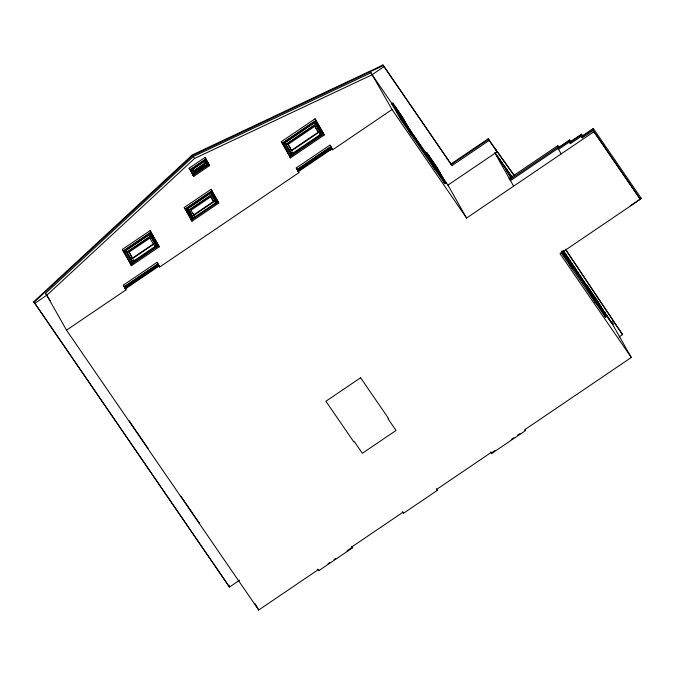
<?xml version="1.0" encoding="UTF-8"?>
<svg xmlns="http://www.w3.org/2000/svg" width="675" height="675" viewBox="0 0 675 675"><rect width="100%" height="100%" fill="white"/><g stroke="black" fill="none" stroke-linecap="round" stroke-linejoin="round"><path stroke-width="1.01" d="M239.676 580.146L229.483 587.048L33.75 301.733L192.307 154.904L383.054 64.977L451.356 164.531L488.514 139.345L488.869 139.86M50.279 300.712L45.487 293.397L193.244 156.558L371.005 72.765L392.048 109.536L466.56 218.05L593.899 131.743L593.198 130.503L582.297 137.886L581.403 136.519L593.3 128.461L641.25 198.366L630.205 205.85M347.009 550.8L352.19 547.29L352.502 547.838L318.811 570.679L317.841 569.168L318.153 569.725L258.702 610.023L66.521 330.168L46.794 295.296L194.552 158.465L372.313 74.663M204.955 157.469L209.571 165.628L193.717 176.377L189.101 168.21L204.955 157.469L208.752 163.873M193.371 175.458L190.08 169.644L205.934 158.895M191.227 169.248L205.099 159.84L205.428 160.321L191.557 169.72L191.227 169.248L194.282 174.648M195.05 173.483L192.704 169.332L204.593 161.266L206.98 165.189M195.092 173.247L193.683 170.758L205.571 162.7M196.813 172.657L195.404 170.168L204.322 164.118L204.652 164.599L195.733 170.64L196.67 172.302L205.588 166.252M195.969 171.053L204.888 165.012M196.197 171.467L205.116 165.426M196.433 171.889L205.352 165.839M208.533 163.991L208.921 164.683L193.067 175.424L192.67 174.732L208.533 163.991L209.571 165.628M34.062 302.282L192.67 155.545L383.366 65.534M34.687 303.387L46.583 295.329M393.685 106.118L372.102 74.697L383.999 66.639L383.054 64.977M150.061 230.664L159.224 246.856L131.473 265.663L122.31 249.472L150.061 230.664L158.777 245.767M211.005 189.363L218.751 203.057L191.995 221.189L184.25 207.495L211.005 189.363L217.873 201.192M315.048 118.834L324.211 135.025L290.52 157.866L281.357 141.674L315.048 118.834L323.772 133.937M131.034 264.575L123.297 250.898L151.04 232.09M191.118 219.324L185.228 208.921L211.984 190.789M289.558 155.866L282.344 143.1L316.035 120.268M132.038 263.933L124.445 250.501L150.204 233.044L157.629 246.054M192.552 219.442L186.376 208.524L211.148 191.734L217.139 202.213M290.908 155.714L283.492 142.703L315.2 121.213L322.11 133.329M150.533 233.516L124.765 250.982L124.445 250.501M192.358 219.004L186.705 209.005L211.477 192.215M315.529 121.694L283.812 143.184L283.492 142.703M132.663 262.499L125.913 250.585L149.698 234.47L154.946 243.439L131.161 259.554L132.891 261.993M193.261 218.177L187.852 208.609L210.642 193.16L216.169 202.314L214.675 203.318L215.165 204.036M291.701 154.702L284.96 142.788L314.693 122.639L319.461 130.773M131.161 259.554L126.9 252.011L150.677 235.896M194.856 216.751L193.371 217.763L188.831 210.035L211.621 194.586M292.199 154.963L285.947 144.214L315.672 124.065M149.428 237.313L153.714 244.738L153.225 244.029L132.418 258.128L128.621 251.421L149.428 237.313L150.407 238.747M210.372 196.012L213.46 201.479L193.641 214.912L190.553 209.444L210.372 196.012L213.435 201.277M314.423 125.491L318.22 132.199L291.465 150.331L287.668 143.623L314.423 125.491L318.229 132.072M132.427 258.01L129.111 252.138L149.918 238.03M210.862 196.72L191.042 210.153L190.553 209.444M291.473 150.213L288.157 144.34L314.913 126.2M192.392 216.329L215.182 200.88M290.208 151.757L319.942 131.608L320.92 133.034L319.435 134.047L320.38 135.717M191.995 221.189L190.949 219.552L217.704 201.412L218.751 203.057M191.346 220.244L218.101 202.103L217.704 201.412M155.925 244.865L154.44 245.869L154.929 246.586L134.123 260.685L133.633 259.976L132.148 260.98L133.152 262.761M291.187 153.183L292.68 152.179L293.169 152.887L319.925 134.755M159.224 246.856L158.178 245.211L130.427 264.018L131.085 264.971M323.823 134.333L323.165 133.38L289.474 156.22L290.52 157.866M289.862 156.912L323.561 134.072L323.165 133.38M66.521 330.168L125.98 289.87L123.314 285.162L157.005 262.33L158.929 265.418M125.98 289.87L125.01 288.368L158.701 265.528L159.671 267.038L298.898 172.673L296.232 167.965L329.923 145.133L331.847 148.222M411.843 133.523L410.856 134.198L400.393 118.969L391.787 103.747L392.774 103.072L403.237 118.302L412.239 134.215L441.45 176.884M125.238 288.25L124.293 286.597L157.992 263.756M298.156 171.053L297.219 169.391L330.91 146.559M125.44 286.2L157.157 264.71L157.477 265.182L125.769 286.673L125.44 286.2L126.647 288.225M299.236 170.547L298.367 168.995L330.075 147.504L331.273 149.529M330.404 147.985L298.688 169.476L298.367 168.995M126.917 286.276L156.642 266.127M299.835 169.079L329.569 148.93L330.548 150.356M404.561 122.268L405.498 123.93L405.996 123.592L402.241 116.952L394.394 105.528L394.132 106.279M331.619 148.331L331.931 148.88L298.24 171.72L297.928 171.163L331.619 148.331L332.589 149.833L392.048 109.536M125.322 288.917L159.013 266.085L158.701 265.528M397.972 113.062L398.469 112.725L402.224 119.365L401.726 119.703M402.241 116.952L401.743 117.29L403.152 119.779M400.393 118.969L401.389 118.294L392.774 103.072M395.727 108.742L406.308 124.149L405.81 124.487L406.519 125.727M425.773 153.242L426.769 152.567L437.223 167.797L445.837 183.018L444.842 183.693L411.244 134.89L412.239 134.215M431.646 162.008L432.143 161.671L428.389 155.031L436.227 166.447L439.99 173.095M436.227 166.447L435.738 166.784L438.083 170.935M435.721 169.197L436.21 168.868L432.456 162.219M488.202 138.788L451.035 163.974L451.98 165.637L489.139 140.451L488.202 138.788L514.434 175.669M428.827 157.022L440.303 173.644L439.805 173.981L442.387 178.546L434.869 167.527M466.56 218.05L447.93 185.119L496.986 151.875L495.889 149.934L514.181 175.643M557.778 145.648L558.402 146.753L509.844 179.66L509.22 178.554L557.778 145.648L558.967 147.378M561.195 153.908L557.727 147.977L569.616 139.919L571.042 142.071M581.453 134.19L581.69 134.603L569.801 142.661L569.565 142.248L581.453 134.19L582.888 136.342M569.565 142.248L570.451 143.615L581.352 136.232L582.297 137.886M581.639 136.932L593.536 128.874L593.3 128.461M639.318 199.1L641.014 197.952L641.25 198.366M593.198 130.503L640.313 199.328L560.048 253.733L631.294 357.488L524.77 429.688L525.42 430.642L491.729 453.473L490.759 451.972L491.079 452.52L436.573 489.459L437.231 490.413L403.532 513.253L402.882 512.3L351.852 546.885L351.532 546.337L352.502 547.838M572.527 267.072L571.539 267.739L561.077 252.509M586.457 286.791L587.452 286.116L596.455 302.029L595.46 302.704L571.928 268.431L572.923 267.764L563.397 250.914M592.329 295.549L592.827 295.22L589.072 288.571M592.65 296.106L593.139 295.768L596.903 302.408L596.405 302.746L598.649 306.011M596.422 300.333L596.911 299.995L600.674 306.636L600.176 306.973M596.059 301.337L595.072 302.012L605.534 317.242L606.521 316.567L597.907 301.345L587.452 286.116M604.252 314.17L604.741 313.833L600.986 307.192L600.488 307.53L602.37 310.846L594.759 299.843M631.294 357.488L611.567 322.616L613.55 321.275L565.734 249.826M612.664 324.557L614.647 323.207L613.55 321.275M228.859 585.942L229.39 585.579M619.026 336.977L622.485 334.631L621.548 332.969L565.431 249.117M327.999 563.684L329.729 562.511M334.049 559.583L335.779 558.411M494.868 450.579L491.417 452.925L491.729 453.473M511.287 439.45L513.877 437.695M517.337 435.358L519.927 433.603M512.46 177.365L495.028 152.862L511.211 176.58L508.528 171.83M593.899 131.743L640.313 199.328M581.403 136.519L582.061 137.472M557.727 147.977L558.377 148.93M557.963 148.39L558.613 149.344L569.514 141.953L570.451 143.615M621.506 333.011L621.861 333.526M489.139 140.451L496.986 151.875M614.647 323.207L622.485 334.631M562.756 251.429L566.679 257.141L563.397 251.328M588.811 289.322L600.674 306.636M562.511 251.168L586.516 286.234M590.87 292.621L611.879 323.173M511.388 177.027L494.843 152.938L513.633 186.148M562.393 251.294L564.545 254.568M566.781 257.69L586.432 286.31M591.578 293.861L599.003 304.898M599.535 305.387L612.503 324.278M511.574 177.694L506.225 169.906L510.848 178.073M562.537 251.724L565.481 256.23M567.481 259.099L586.305 286.512L590.009 293.06M591.393 293.895L598.767 304.484M562.587 252.163L565.152 255.833M592.186 295.118L596.675 301.649M596.903 302.062L598.025 303.699M561.693 251.1L570.755 264.338L566.992 257.698L566.502 258.027L569.32 263.014M604.741 313.833L592.878 296.519L593.35 297.354M561.836 251.53L606.521 316.567M561.743 251.547L568.612 261.765M561.803 251.986L569.084 262.6M602.277 310.863L594.996 300.257L595.232 300.67M561.71 252.003L563.625 254.863M564.511 256.087L565.633 257.715M565.869 258.128L566.983 259.765M567.219 260.179L568.991 262.609M602.1 310.888L595.696 301.506L595.932 301.919M566.333 258.964L562.41 253.252L562.908 252.914L561.971 251.252M568.578 262.221L570.257 264.676M599.763 307.64L602.007 310.905M509.22 178.554L510.502 180.613L569.852 140.332L569.616 139.919M383.999 66.639L451.98 165.637M395.812 108.726L401.979 117.703M428.127 155.782L435.966 167.197M395.634 108.759L403.625 120.606M406.797 125.221L426.473 153.866M437.611 170.108L429.536 158.271L430 159.097M439.585 172.96L447.93 185.119M396.25 110.017L404.089 121.441M431.595 161.561L438.32 171.349M391.787 103.747L395.272 108.818M400.317 116.159L397.187 111.679L397.659 112.506L398.149 112.168L394.394 105.528M400.638 116.556L405.27 123.517M407.379 126.411L425.621 152.963L434.776 169.155L435.772 168.48L426.769 152.567M431.502 161.578L432.624 163.207M432.861 163.62L434.067 165.24M434.211 165.67L438.227 171.366M398.528 113.881L406.046 124.9M432.759 163.789L440.041 174.395M398.436 113.889L445.837 183.018M399.144 115.138L407.455 127.389M400.967 118.015L399.845 116.378L400.317 117.214M401.11 118.446L408.4 129.052M401.819 119.686L403.026 121.306M403.262 121.719L408.308 129.068M434.776 167.543L441.501 177.331M403.177 121.736L409.573 131.127M435.485 168.784L439.408 174.496M323.561 134.072L324.211 135.025M319.435 134.047L320.414 135.472M287.668 143.623L288.157 144.34M284.96 142.788L285.947 144.214M290.959 152.769L291.938 154.195M281.357 141.674L282.344 143.1M296.232 167.965L297.219 169.391M297.928 171.163L298.898 172.673M193.244 156.558L194.552 158.465M195.404 170.168L195.733 170.64M192.704 169.332L193.683 170.758M189.101 168.21L190.08 169.644M192.67 174.732L193.717 176.377M187.852 208.609L188.831 210.035M190.957 213.131L189.81 211.461L190.763 213.14M186.376 208.524L186.705 209.005M184.25 207.495L185.228 208.921M190.949 219.552L191.607 220.497M128.621 251.421L129.111 252.138M125.913 250.585L126.9 252.011M122.31 249.472L123.297 250.898M131.473 265.663L130.823 264.71L158.566 245.903L158.178 245.211M123.314 285.162L124.293 286.597M45.487 293.397L46.794 295.296M33.75 301.733L229.483 587.048M563.389 250.619L591.697 292.925M593.688 295.895L594.675 297.38M596.666 300.35L595.173 298.122L598.067 303.235M598.151 302.577L611.567 322.616M610.073 320.389L610.571 321.266M607.095 315.934L607.956 317.461M604.117 311.479L605.34 313.647M599.797 305.48L600.109 306.037M603.07 312.095L603.543 312.922M601.476 310.078L605.534 317.242M586.237 284.766L587.267 286.597M589.511 290.571L589.984 291.398M583.251 280.311L586.727 286.445M580.272 275.856L584.423 283.188M591.022 294.848L595.46 302.704M577.294 271.401L581.808 279.382M574.315 266.954L579.192 275.577M571.337 262.499L576.577 271.772M568.358 258.044L573.961 267.958M565.372 253.589L571.354 264.153M563.347 251.64L565.81 255.985M562.663 251.252L563.836 253.328M564.072 253.741L565.009 255.403M569.008 263.267L571.928 268.431M510.773 174.994L512.148 177.415M506.275 168.666L508.596 172.775M504.023 165.502L505.98 168.961M501.778 162.346L503.373 165.156M499.525 159.182L500.757 161.35M497.281 156.018L498.142 157.545M440.303 173.644L444.057 180.284L443.559 180.622L443.095 179.795M442.817 180.115L444.842 183.693M432.903 164.219L433.367 165.046M406.308 124.149L410.071 130.79M403.388 120.192L403.852 121.028M406.755 126.141L407.692 127.803M407.928 128.216L408.637 129.465M408.324 129.718L411.244 134.89M371.005 72.765L372.102 74.697M525.108 430.085L525.42 430.642M329.923 145.133L332.589 149.833M315.2 121.213L322.287 133.751M330.075 147.504L330.952 149.057M314.693 122.639L321.435 134.553M329.569 148.93L330.505 150.593M292.68 152.179L293.625 153.858M288.942 149.209L289.946 150.989M436.286 488.751L437.231 490.413M205.099 159.84L208.153 165.24M204.593 161.266L206.947 165.417M402.595 511.591L403.532 513.253M204.322 164.118L205.732 166.607M211.148 191.734L216.81 201.741M210.642 193.16L216.051 202.728M193.075 213.604L194.113 215.426M150.204 233.044L157.807 246.468M149.698 234.47L156.44 246.383M154.44 245.869L155.393 247.548M157.005 262.33L159.671 267.038M157.157 264.71L158.034 266.254M318.499 570.122L318.811 570.679M133.633 259.976L134.578 261.655M132.241 260.44L133.279 262.271M129.895 257.006L131.406 259.673M255.074 603.619L258.702 610.023M199.26 522.855L199.657 523.547L180.959 496.201M147.623 447.652L148.011 448.343L129.322 420.998L129.71 421.689M360.593 377.755L325.907 401.262L353.852 441.956L354.35 441.619L362.357 453.279L396.048 430.448L388.041 418.787L388.538 418.449L360.593 377.755"/></g></svg>
